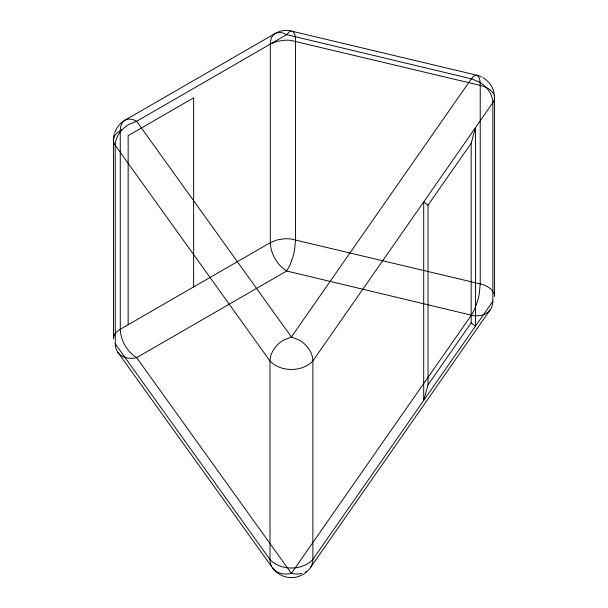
<?xml version="1.0" encoding="UTF-8"?>
<svg xmlns="http://www.w3.org/2000/svg" width="608" height="608" viewBox="0 0 608 608"><rect width="100%" height="100%" fill="white"/><g stroke="black" fill="none" stroke-linecap="round" stroke-linejoin="round"><path stroke-width="0.91" d="M492.807 301.264A14.432 14.432 0 0 1 490.413 309.54C486.157 315.415 478.07 316.867 471.367 315.18L286.695 271.016C277.134 264.989 270.75 253.946 270.317 242.653L270.317 44.103C270.294 40.151 271.487 35.629 275.12 33.501A23.157 23.157 0 0 1 290.738 30.757M115.239 145.312C115.3 138.958 118.666 133.068 123.15 128.744A30.598 30.598 0 0 1 128.759 124.496L136.633 121.288L286.695 34.648L289.089 32.019L291.133 31.008L476.756 75.194C480.343 76.965 479.986 81.958 480.229 85.371L480.229 283.913L479.241 293.983A73.629 73.629 0 0 1 477.63 300.907L474.628 309.305L471.367 315.18L291.384 573.352C284.81 575.031 276.746 573.762 272.566 567.94L117.815 352.245A14.387 14.387 0 0 1 115.284 343.862L115.239 145.312L269.99 361.015C280.676 372.294 302.282 372.301 312.869 360.886L492.852 102.714A8.862 8.862 0 0 0 494.585 97.721A7.95 7.95 0 0 0 494.167 95.388M471.17 143.268L475.494 127.612L475.494 326.162L471.17 322.909L471.17 143.268L428.024 205.154L428.024 384.788L423.7 400.444L492.852 301.256L492.852 102.714C492.784 96.368 489.41 90.486 484.91 86.192A30.453 30.453 0 0 0 479.271 81.981L471.367 78.812L286.695 34.648L281.823 32.695L279.163 32.422L276.207 32.984M428.024 384.788L471.17 322.909M423.388 400.9L312.869 559.436C302.282 570.844 280.676 570.836 269.99 559.558L115.239 343.862M490.367 309.51L310.384 567.682A23.157 23.157 0 0 1 303.316 574.294L301.196 575.419A23.157 23.157 0 0 1 286.634 577.106L284.141 576.437A23.157 23.157 0 0 1 272.566 567.94M306.174 571.596L305.231 572.12M275.12 33.501L125.058 120.141C121.425 122.269 120.232 126.791 120.262 130.743L120.262 329.285C120.696 340.579 127.072 351.629 136.633 357.648L291.384 573.352A22.671 22.671 0 0 0 300.869 573.671M122.58 129.405C118.37 131.541 113.544 134.961 113.476 140.197L113.476 338.74C113.506 334.537 116.82 331.238 120.262 329.285L270.317 242.653L277.195 239.909L283.913 238.83A39.892 39.892 0 0 1 290.806 238.944L480.229 283.913C484.986 285.091 489.881 287.204 492.852 291.278M270.317 44.103L277.195 41.367L283.913 40.288A39.892 39.892 0 0 1 290.806 40.402L480.229 85.371C485.389 86.663 490.899 89.072 493.582 93.951M300.854 573.618L301.477 573.481M292.083 31.038C295.67 32.802 295.313 37.795 295.556 41.207L295.556 239.75L294.568 249.82A73.629 73.629 0 0 1 292.965 256.743L289.955 265.141L286.695 271.016L136.633 357.648C130.059 359.336 121.995 358.059 117.815 352.245M428.024 205.154L423.7 201.902L423.7 400.444M494.524 97.721L494.524 296.271A8.33 8.33 0 0 0 493.567 292.501M193.656 286.915L193.656 97.827L128.151 135.645L128.151 324.733M481.521 76.912A23.157 23.157 0 0 0 476.756 75.194L474.103 75.924L471.367 78.812L291.384 336.984L283.51 340.199A30.598 30.598 0 0 0 277.902 344.44C273.418 348.764 270.051 354.662 269.99 361.015L269.99 559.558A14.729 14.729 0 0 0 271.502 566.246M482.988 77.695A23.157 23.157 0 0 1 494.448 95.889M115.277 145.289A8.915 8.915 0 0 1 113.415 140.197A23.157 23.157 0 0 1 114.41 133.676M114.76 132.59A23.157 23.157 0 0 1 125.058 120.141C128.714 118.066 133.228 119.29 136.633 121.288L291.384 336.984L299.296 340.153A30.453 30.453 0 0 1 304.927 344.364C309.426 348.658 312.808 354.54 312.869 360.886L312.869 559.436A14.432 14.432 0 0 1 310.43 567.72"/></g></svg>
